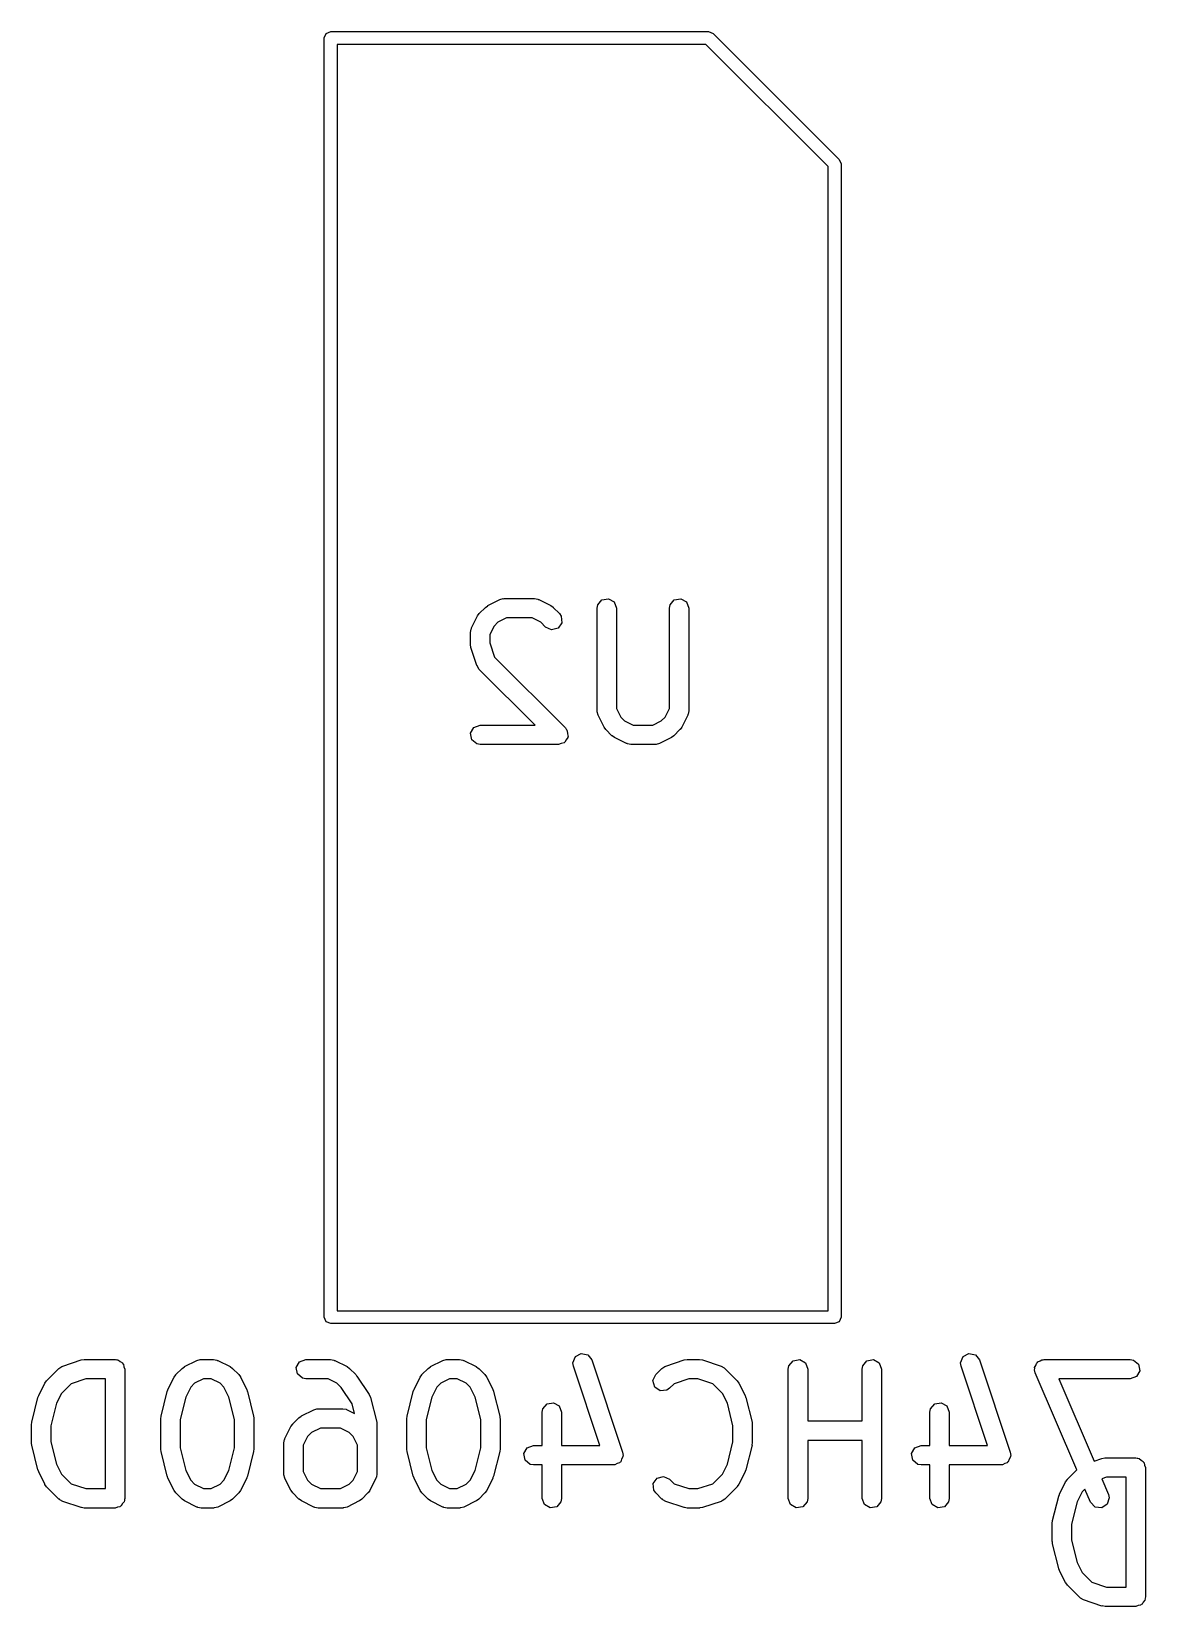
# Model space of a CAD drawing. Extents: x 0.04 to 2.09, y 0.3 to 3.78.
# Drawn here: x 0.0801 to 0.4195, y 0.771 to 1.2509 of the extents above; entities that cross this region are included whole.
import ezdxf

# ---------------------------------------------------------------- set-up
doc = ezdxf.new("R2010")
doc.units = 0
doc.header["$MEASUREMENT"] = 0
doc.layers.add('BLACK', color=7, linetype='CONTINUOUS')

msp = doc.modelspace()

# ---------------------------------------------------------------- linework, layer by layer
at = {"layer": 'BLACK', "linetype": 'CONTINUOUS'}
for p, q in [((0.169291, 1.24894), (0.169868, 1.25033)), ((0.169291, 0.859173), (0.169291, 1.24894)), ((0.169868, 1.25033), (0.17126, 1.25091)), ((0.17126, 1.25091), (0.286417, 1.25091)), ((0.286417, 1.25091), (0.287809, 1.25033)), ((0.287809, 1.25033), (0.326195, 1.21194)), ((0.173228, 1.24697), (0.173228, 0.861142)), ((0.285602, 1.24697), (0.173228, 1.24697)), ((0.322835, 1.20974), (0.285602, 1.24697)), ((0.322835, 0.861142), (0.322835, 1.20974)), ((0.326195, 1.21194), (0.326772, 1.21055)), ((0.326772, 1.21055), (0.326772, 0.859173)), ((0.216547, 1.0736), (0.218385, 1.07543)), ((0.218385, 1.07543), (0.219108, 1.07594)), ((0.219108, 1.07594), (0.219152, 1.07599)), ((0.219152, 1.07599), (0.222826, 1.07782)), ((0.222826, 1.07782), (0.223809, 1.07812)), ((0.223809, 1.07812), (0.223981, 1.07808)), ((0.223981, 1.07808), (0.224147, 1.07814)), ((0.224147, 1.07814), (0.233333, 1.07814)), ((0.233333, 1.07814), (0.234343, 1.07796)), ((0.234343, 1.07796), (0.234478, 1.07784)), ((0.234478, 1.07784), (0.234654, 1.07782)), ((0.234654, 1.07782), (0.238328, 1.07599)), ((0.238328, 1.07599), (0.239037, 1.07546)), ((0.239037, 1.07546), (0.239096, 1.07543)), ((0.239096, 1.07543), (0.240933, 1.0736)), ((0.252428, 1.07518), (0.252606, 1.07619)), ((0.252428, 1.04395), (0.252428, 1.07518)), ((0.252606, 1.07619), (0.253904, 1.07774)), ((0.253904, 1.07774), (0.255893, 1.07809)), ((0.255893, 1.07809), (0.257642, 1.07708)), ((0.257642, 1.07708), (0.258333, 1.07518)), ((0.258333, 1.07518), (0.258333, 1.04465)), ((0.274475, 1.07518), (0.274653, 1.07619)), ((0.274475, 1.04465), (0.274475, 1.07518)), ((0.274653, 1.07619), (0.275951, 1.07774)), ((0.275951, 1.07774), (0.277941, 1.07809)), ((0.277941, 1.07809), (0.27969, 1.07708)), ((0.27969, 1.07708), (0.280381, 1.07518)), ((0.280381, 1.07518), (0.280381, 1.04395)), ((0.214157, 1.06916), (0.215994, 1.07283)), ((0.215994, 1.07283), (0.21652, 1.07354)), ((0.21652, 1.07354), (0.216547, 1.0736)), ((0.222222, 1.07092), (0.221062, 1.06976)), ((0.224844, 1.07223), (0.222222, 1.07092)), ((0.232636, 1.07223), (0.224844, 1.07223)), ((0.235259, 1.07092), (0.232636, 1.07223)), ((0.236757, 1.06942), (0.235259, 1.07092)), ((0.241697, 1.07074), (0.240539, 1.06909)), ((0.240933, 1.0736), (0.241521, 1.07276)), ((0.241521, 1.07276), (0.241697, 1.07074)), ((0.213845, 1.06783), (0.214023, 1.06884)), ((0.213845, 1.06416), (0.213845, 1.06783)), ((0.214023, 1.06884), (0.214137, 1.06898)), ((0.214137, 1.06898), (0.214157, 1.06916)), ((0.221062, 1.06976), (0.219751, 1.06714)), ((0.219751, 1.06714), (0.219751, 1.06464)), ((0.238588, 1.06857), (0.236757, 1.06942)), ((0.240539, 1.06909), (0.238588, 1.06857)), ((0.213867, 1.0641), (0.213845, 1.06416)), ((0.213997, 1.06323), (0.213867, 1.0641)), ((0.215834, 1.05771), (0.213997, 1.06323)), ((0.219751, 1.06464), (0.221216, 1.06024)), ((0.215944, 1.05758), (0.215834, 1.05771)), ((0.215959, 1.0574), (0.215944, 1.05758)), ((0.216547, 1.05656), (0.215959, 1.0574)), ((0.233554, 1.03955), (0.216547, 1.05656)), ((0.221216, 1.06024), (0.24277, 1.03869)), ((0.252488, 1.04378), (0.252428, 1.04395)), ((0.252447, 1.04361), (0.252488, 1.04378)), ((0.25274, 1.04263), (0.252447, 1.04361)), ((0.254577, 1.03896), (0.25274, 1.04263)), ((0.258333, 1.04465), (0.259645, 1.04202)), ((0.259645, 1.04202), (0.260804, 1.04087)), ((0.272004, 1.04087), (0.273164, 1.04202)), ((0.273164, 1.04202), (0.274475, 1.04465)), ((0.280069, 1.04263), (0.278232, 1.03896)), ((0.280089, 1.0428), (0.280069, 1.04263)), ((0.280202, 1.04294), (0.280089, 1.0428)), ((0.280381, 1.04395), (0.280202, 1.04294)), ((0.21389, 1.03711), (0.2149, 1.03886)), ((0.214241, 1.03512), (0.21389, 1.03711)), ((0.2149, 1.03886), (0.216798, 1.03955)), ((0.216798, 1.03955), (0.233554, 1.03955)), ((0.24277, 1.03869), (0.24314, 1.03816)), ((0.24314, 1.03816), (0.24324, 1.03808)), ((0.24324, 1.03808), (0.243253, 1.038)), ((0.243253, 1.038), (0.243359, 1.03785)), ((0.243359, 1.03785), (0.243436, 1.03696)), ((0.243436, 1.03696), (0.24359, 1.03609)), ((0.254624, 1.03891), (0.254577, 1.03896)), ((0.25513, 1.03819), (0.254624, 1.03891)), ((0.256967, 1.03635), (0.25513, 1.03819)), ((0.260804, 1.04087), (0.263427, 1.03955)), ((0.263427, 1.03955), (0.269382, 1.03955)), ((0.269382, 1.03955), (0.272004, 1.04087)), ((0.277678, 1.03819), (0.275841, 1.03635)), ((0.277706, 1.03825), (0.277678, 1.03819)), ((0.278232, 1.03896), (0.277706, 1.03825)), ((0.215788, 1.03383), (0.214241, 1.03512)), ((0.216798, 1.03365), (0.215788, 1.03383)), ((0.240682, 1.03365), (0.216798, 1.03365)), ((0.241517, 1.03395), (0.240682, 1.03365)), ((0.242376, 1.03418), (0.241517, 1.03395)), ((0.242454, 1.03429), (0.242376, 1.03418)), ((0.24258, 1.03434), (0.242454, 1.03429)), ((0.243025, 1.03511), (0.24258, 1.03434)), ((0.243535, 1.03584), (0.243025, 1.03511)), ((0.24359, 1.03609), (0.243523, 1.03597)), ((0.243523, 1.03597), (0.243535, 1.03584)), ((0.257026, 1.03632), (0.256967, 1.03635)), ((0.257735, 1.0358), (0.257026, 1.03632)), ((0.261409, 1.03396), (0.257735, 1.0358)), ((0.261584, 1.03394), (0.261409, 1.03396)), ((0.26172, 1.03383), (0.261584, 1.03394)), ((0.26273, 1.03365), (0.26172, 1.03383)), ((0.270079, 1.03365), (0.26273, 1.03365)), ((0.270245, 1.03371), (0.270079, 1.03365)), ((0.270416, 1.03367), (0.270245, 1.03371)), ((0.271399, 1.03396), (0.270416, 1.03367)), ((0.275074, 1.0358), (0.271399, 1.03396)), ((0.275118, 1.03584), (0.275074, 1.0358)), ((0.275841, 1.03635), (0.275118, 1.03584)), ((0.169868, 0.857781), (0.169291, 0.859173)), ((0.173228, 0.861142), (0.322835, 0.861142)), ((0.326772, 0.859173), (0.326195, 0.857781)), ((0.17126, 0.857205), (0.169868, 0.857781)), ((0.324803, 0.857205), (0.17126, 0.857205)), ((0.326195, 0.857781), (0.324803, 0.857205)), ((0.089617, 0.844258), (0.095242, 0.846133)), ((0.095242, 0.846133), (0.096115, 0.846262)), ((0.096115, 0.846262), (0.096175, 0.846284)), ((0.096175, 0.846284), (0.105549, 0.846284)), ((0.105549, 0.846284), (0.105933, 0.846217)), ((0.105933, 0.846217), (0.106062, 0.846239)), ((0.106062, 0.846239), (0.106176, 0.846174)), ((0.106176, 0.846174), (0.106559, 0.846106)), ((0.106559, 0.846106), (0.107147, 0.845613)), ((0.107147, 0.845613), (0.107811, 0.845229)), ((0.107811, 0.845229), (0.107902, 0.844979)), ((0.107902, 0.844979), (0.108106, 0.844808)), ((0.108106, 0.844808), (0.10824, 0.844052)), ((0.126726, 0.844098), (0.130476, 0.845973)), ((0.130476, 0.845973), (0.131458, 0.846265)), ((0.131458, 0.846265), (0.13163, 0.846224)), ((0.13163, 0.846224), (0.131796, 0.846284)), ((0.131796, 0.846284), (0.135546, 0.846284)), ((0.135546, 0.846284), (0.136555, 0.846106)), ((0.136555, 0.846106), (0.136691, 0.845993)), ((0.136691, 0.845993), (0.136866, 0.845973)), ((0.136866, 0.845973), (0.140616, 0.844098)), ((0.160759, 0.843844), (0.161769, 0.845593)), ((0.161769, 0.845593), (0.163667, 0.846284)), ((0.163667, 0.846284), (0.171166, 0.846284)), ((0.171166, 0.846284), (0.172176, 0.846106)), ((0.172176, 0.846106), (0.172311, 0.845993)), ((0.172311, 0.845993), (0.172487, 0.845973)), ((0.172487, 0.845973), (0.176236, 0.844098)), ((0.201717, 0.844098), (0.205466, 0.845973)), ((0.205466, 0.845973), (0.206449, 0.846265)), ((0.206449, 0.846265), (0.206621, 0.846224)), ((0.206621, 0.846224), (0.206787, 0.846284)), ((0.206787, 0.846284), (0.210536, 0.846284)), ((0.210536, 0.846284), (0.211546, 0.846106)), ((0.211546, 0.846106), (0.211681, 0.845993)), ((0.211681, 0.845993), (0.211857, 0.845973)), ((0.211857, 0.845973), (0.215606, 0.844098)), ((0.24508, 0.845287), (0.245822, 0.847165)), ((0.24523, 0.844273), (0.24508, 0.845287)), ((0.245822, 0.847165), (0.247598, 0.848127)), ((0.247598, 0.848127), (0.249577, 0.847722)), ((0.249577, 0.847722), (0.250833, 0.84614)), ((0.250833, 0.84614), (0.260207, 0.818019)), ((0.273344, 0.844258), (0.278969, 0.846133)), ((0.278969, 0.846133), (0.279842, 0.846262)), ((0.279842, 0.846262), (0.279902, 0.846284)), ((0.279902, 0.846284), (0.283652, 0.846284)), ((0.283652, 0.846284), (0.284521, 0.846131)), ((0.284521, 0.846131), (0.284586, 0.846133)), ((0.284586, 0.846133), (0.29021, 0.844258)), ((0.310874, 0.844341), (0.312172, 0.845889)), ((0.312172, 0.845889), (0.314161, 0.846239)), ((0.314161, 0.846239), (0.31591, 0.845229)), ((0.31591, 0.845229), (0.316601, 0.843331)), ((0.333371, 0.844341), (0.334669, 0.845889)), ((0.334669, 0.845889), (0.336658, 0.846239)), ((0.336658, 0.846239), (0.338407, 0.845229)), ((0.338407, 0.845229), (0.339098, 0.843331)), ((0.36319, 0.845287), (0.363932, 0.847165)), ((0.363341, 0.844273), (0.36319, 0.845287)), ((0.363932, 0.847165), (0.365709, 0.848127)), ((0.365709, 0.848127), (0.367687, 0.847722)), ((0.367687, 0.847722), (0.368943, 0.84614)), ((0.368943, 0.84614), (0.378317, 0.818019)), ((0.386075, 0.844441), (0.386275, 0.8451)), ((0.386275, 0.8451), (0.386566, 0.845291)), ((0.386566, 0.845291), (0.386741, 0.845593)), ((0.386741, 0.845593), (0.387388, 0.845829)), ((0.387388, 0.845829), (0.387965, 0.846206)), ((0.387965, 0.846206), (0.388311, 0.846165)), ((0.388311, 0.846165), (0.388639, 0.846284)), ((0.388639, 0.846284), (0.414886, 0.846284)), ((0.414886, 0.846284), (0.415896, 0.846106)), ((0.415896, 0.846106), (0.417443, 0.844808)), ((0.417443, 0.844808), (0.417794, 0.842819)), ((0.084714, 0.839795), (0.088463, 0.843545)), ((0.088463, 0.843545), (0.089303, 0.844133)), ((0.089303, 0.844133), (0.089479, 0.844148)), ((0.089479, 0.844148), (0.089617, 0.844258)), ((0.096655, 0.840379), (0.092146, 0.838876)), ((0.102597, 0.840379), (0.096655, 0.840379)), ((0.102597, 0.806914), (0.102597, 0.840379)), ((0.10824, 0.844052), (0.108502, 0.843331)), ((0.108502, 0.843331), (0.108502, 0.803961)), ((0.121656, 0.837153), (0.123531, 0.840902)), ((0.123531, 0.840902), (0.124057, 0.841611)), ((0.124057, 0.841611), (0.124084, 0.84167)), ((0.124084, 0.84167), (0.125959, 0.843545)), ((0.125959, 0.843545), (0.126682, 0.844051)), ((0.126682, 0.844051), (0.126726, 0.844098)), ((0.132493, 0.840379), (0.129796, 0.83903)), ((0.134848, 0.840379), (0.132493, 0.840379)), ((0.137546, 0.83903), (0.134848, 0.840379)), ((0.140616, 0.844098), (0.141325, 0.843572)), ((0.141325, 0.843572), (0.141383, 0.843545)), ((0.141383, 0.843545), (0.143258, 0.84167)), ((0.143258, 0.84167), (0.143764, 0.840947)), ((0.143764, 0.840947), (0.143811, 0.840902)), ((0.143811, 0.840902), (0.145686, 0.837153)), ((0.16111, 0.841855), (0.160759, 0.843844)), ((0.162657, 0.840557), (0.16111, 0.841855)), ((0.163667, 0.840379), (0.162657, 0.840557)), ((0.170469, 0.840379), (0.163667, 0.840379)), ((0.173167, 0.83903), (0.170469, 0.840379)), ((0.176236, 0.844098), (0.176945, 0.843572)), ((0.176945, 0.843572), (0.177004, 0.843545)), ((0.177004, 0.843545), (0.178878, 0.84167)), ((0.178878, 0.84167), (0.179136, 0.841301)), ((0.179136, 0.841301), (0.179247, 0.84122)), ((0.179247, 0.84122), (0.182997, 0.835596)), ((0.196647, 0.837153), (0.198521, 0.840902)), ((0.198521, 0.840902), (0.199047, 0.841611)), ((0.199047, 0.841611), (0.199074, 0.84167)), ((0.199074, 0.84167), (0.200949, 0.843545)), ((0.200949, 0.843545), (0.201672, 0.844051)), ((0.201672, 0.844051), (0.201717, 0.844098)), ((0.207484, 0.840379), (0.204786, 0.83903)), ((0.209839, 0.840379), (0.207484, 0.840379)), ((0.212537, 0.83903), (0.209839, 0.840379)), ((0.215606, 0.844098), (0.216315, 0.843572)), ((0.216315, 0.843572), (0.216374, 0.843545)), ((0.216374, 0.843545), (0.218248, 0.84167)), ((0.218248, 0.84167), (0.218755, 0.840947)), ((0.218755, 0.840947), (0.218801, 0.840902)), ((0.218801, 0.840902), (0.220676, 0.837153)), ((0.253309, 0.820038), (0.24523, 0.844273)), ((0.269462, 0.839839), (0.270316, 0.84167)), ((0.269985, 0.837888), (0.269462, 0.839839)), ((0.270316, 0.84167), (0.27219, 0.843545)), ((0.27219, 0.843545), (0.27303, 0.844133)), ((0.27303, 0.844133), (0.273206, 0.844148)), ((0.273206, 0.844148), (0.273344, 0.844258)), ((0.280382, 0.840379), (0.275873, 0.838876)), ((0.283173, 0.840379), (0.280382, 0.840379)), ((0.287681, 0.838876), (0.283173, 0.840379)), ((0.29021, 0.844258), (0.291112, 0.84377)), ((0.291112, 0.84377), (0.291204, 0.843619)), ((0.291204, 0.843619), (0.291364, 0.843545)), ((0.291364, 0.843545), (0.295114, 0.839795)), ((0.310696, 0.843331), (0.310874, 0.844341)), ((0.310696, 0.803961), (0.310696, 0.843331)), ((0.316601, 0.843331), (0.316601, 0.827537)), ((0.333193, 0.843331), (0.333371, 0.844341)), ((0.333193, 0.827537), (0.333193, 0.843331)), ((0.339098, 0.843331), (0.339098, 0.803961)), ((0.371419, 0.820038), (0.363341, 0.844273)), ((0.385691, 0.843167), (0.385792, 0.843501)), ((0.385925, 0.842168), (0.385691, 0.843167)), ((0.385731, 0.843844), (0.386075, 0.844441)), ((0.385792, 0.843501), (0.385731, 0.843844)), ((0.398581, 0.812638), (0.385925, 0.842168)), ((0.414886, 0.840379), (0.393117, 0.840379)), ((0.393117, 0.840379), (0.403853, 0.815329)), ((0.416784, 0.84107), (0.414886, 0.840379)), ((0.417794, 0.842819), (0.416784, 0.84107)), ((0.082062, 0.834674), (0.08227, 0.835139)), ((0.08227, 0.835139), (0.082286, 0.835278)), ((0.082286, 0.835278), (0.084161, 0.839028)), ((0.084161, 0.839028), (0.084686, 0.839737)), ((0.084686, 0.839737), (0.084714, 0.839795)), ((0.089228, 0.835958), (0.087713, 0.832927)), ((0.092146, 0.838876), (0.089228, 0.835958)), ((0.119558, 0.829049), (0.121432, 0.836549)), ((0.121432, 0.836549), (0.12164, 0.837014)), ((0.12164, 0.837014), (0.121656, 0.837153)), ((0.128598, 0.837833), (0.127083, 0.834802)), ((0.129796, 0.83903), (0.128598, 0.837833)), ((0.138743, 0.837833), (0.137546, 0.83903)), ((0.140259, 0.834802), (0.138743, 0.837833)), ((0.145686, 0.837153), (0.145831, 0.836664)), ((0.145831, 0.836664), (0.145909, 0.836549)), ((0.145909, 0.836549), (0.147784, 0.829049)), ((0.174496, 0.837701), (0.173167, 0.83903)), ((0.177799, 0.832745), (0.174496, 0.837701)), ((0.182997, 0.835596), (0.183395, 0.834688)), ((0.194548, 0.829049), (0.196423, 0.836549)), ((0.196423, 0.836549), (0.196631, 0.837014)), ((0.196631, 0.837014), (0.196647, 0.837153)), ((0.203589, 0.837833), (0.202074, 0.834802)), ((0.204786, 0.83903), (0.203589, 0.837833)), ((0.213734, 0.837833), (0.212537, 0.83903)), ((0.215249, 0.834802), (0.213734, 0.837833)), ((0.220676, 0.837153), (0.220822, 0.836664)), ((0.220822, 0.836664), (0.2209, 0.836549)), ((0.2209, 0.836549), (0.222775, 0.829049)), ((0.271639, 0.83673), (0.269985, 0.837888)), ((0.273651, 0.836906), (0.271639, 0.83673)), ((0.274491, 0.837494), (0.273651, 0.836906)), ((0.275873, 0.838876), (0.274491, 0.837494)), ((0.290599, 0.835958), (0.287681, 0.838876)), ((0.292115, 0.832927), (0.290599, 0.835958)), ((0.295114, 0.839795), (0.29562, 0.839072)), ((0.29562, 0.839072), (0.295667, 0.839028)), ((0.295667, 0.839028), (0.297542, 0.835278)), ((0.297542, 0.835278), (0.297687, 0.83479)), ((0.080187, 0.827175), (0.082062, 0.834674)), ((0.087713, 0.832927), (0.086005, 0.826095)), ((0.127083, 0.834802), (0.125375, 0.82797)), ((0.141967, 0.82797), (0.140259, 0.834802)), ((0.162346, 0.8291), (0.166096, 0.830974)), ((0.166096, 0.830974), (0.167079, 0.831267)), ((0.167079, 0.831267), (0.167251, 0.831226)), ((0.167251, 0.831226), (0.167417, 0.831286)), ((0.167417, 0.831286), (0.174916, 0.831286)), ((0.174916, 0.831286), (0.175926, 0.831108)), ((0.175926, 0.831108), (0.176061, 0.830995)), ((0.176061, 0.830995), (0.176236, 0.830974)), ((0.176236, 0.830974), (0.178529, 0.829828)), ((0.178529, 0.829828), (0.177799, 0.832745)), ((0.183395, 0.834688), (0.183405, 0.834674)), ((0.183405, 0.834674), (0.185279, 0.827175)), ((0.202074, 0.834802), (0.200366, 0.82797)), ((0.216957, 0.82797), (0.215249, 0.834802)), ((0.235705, 0.830208), (0.235883, 0.831218)), ((0.235883, 0.831218), (0.237181, 0.832765)), ((0.237181, 0.832765), (0.23917, 0.833116)), ((0.23917, 0.833116), (0.24092, 0.832106)), ((0.24092, 0.832106), (0.24161, 0.830208)), ((0.293823, 0.826095), (0.292115, 0.832927)), ((0.297687, 0.83479), (0.297765, 0.834674)), ((0.297765, 0.834674), (0.29964, 0.827175)), ((0.353815, 0.830208), (0.353993, 0.831218)), ((0.353993, 0.831218), (0.355291, 0.832765)), ((0.355291, 0.832765), (0.357281, 0.833116)), ((0.357281, 0.833116), (0.35903, 0.832106)), ((0.35903, 0.832106), (0.359721, 0.830208)), ((0.080099, 0.826459), (0.080202, 0.827039)), ((0.080099, 0.820834), (0.080099, 0.826459)), ((0.080202, 0.827039), (0.080187, 0.827175)), ((0.086005, 0.826095), (0.086005, 0.821198)), ((0.119469, 0.828333), (0.119572, 0.828914)), ((0.119469, 0.81896), (0.119469, 0.828333)), ((0.119572, 0.828914), (0.119558, 0.829049)), ((0.125375, 0.82797), (0.125375, 0.819323)), ((0.141967, 0.819323), (0.141967, 0.82797)), ((0.147784, 0.829049), (0.147825, 0.828462)), ((0.147825, 0.828462), (0.147872, 0.828333)), ((0.147872, 0.828333), (0.147872, 0.81896)), ((0.157276, 0.822155), (0.159151, 0.825904)), ((0.159151, 0.825904), (0.159677, 0.826613)), ((0.159677, 0.826613), (0.159704, 0.826672)), ((0.159704, 0.826672), (0.161579, 0.828546)), ((0.161579, 0.828546), (0.162302, 0.829053)), ((0.162302, 0.829053), (0.162346, 0.8291)), ((0.185279, 0.827175), (0.185321, 0.826587)), ((0.185321, 0.826587), (0.185367, 0.826459)), ((0.185367, 0.826459), (0.185367, 0.81146)), ((0.19446, 0.828333), (0.194562, 0.828914)), ((0.19446, 0.81896), (0.19446, 0.828333)), ((0.194562, 0.828914), (0.194548, 0.829049)), ((0.200366, 0.82797), (0.200366, 0.819323)), ((0.216957, 0.819323), (0.216957, 0.82797)), ((0.222775, 0.829049), (0.222816, 0.828462)), ((0.222816, 0.828462), (0.222863, 0.828333)), ((0.222863, 0.828333), (0.222863, 0.81896)), ((0.235705, 0.820038), (0.235705, 0.830208)), ((0.24161, 0.830208), (0.24161, 0.820038)), ((0.293823, 0.821198), (0.293823, 0.826095)), ((0.29964, 0.827175), (0.299681, 0.826587)), ((0.299681, 0.826587), (0.299728, 0.826459)), ((0.299728, 0.826459), (0.299728, 0.820834)), ((0.316601, 0.827537), (0.333193, 0.827537)), ((0.353815, 0.820038), (0.353815, 0.830208)), ((0.359721, 0.830208), (0.359721, 0.820038)), ((0.080146, 0.820706), (0.080099, 0.820834)), ((0.080187, 0.820118), (0.080146, 0.820706)), ((0.086005, 0.821198), (0.087713, 0.814366)), ((0.156965, 0.820834), (0.157143, 0.821844)), ((0.156965, 0.81146), (0.156965, 0.820834)), ((0.157143, 0.821844), (0.157256, 0.821979)), ((0.157256, 0.821979), (0.157276, 0.822155)), ((0.164219, 0.822835), (0.16287, 0.820137)), ((0.165416, 0.824032), (0.164219, 0.822835)), ((0.168114, 0.825381), (0.165416, 0.824032)), ((0.174219, 0.825381), (0.168114, 0.825381)), ((0.176916, 0.824032), (0.174219, 0.825381)), ((0.178113, 0.822835), (0.176916, 0.824032)), ((0.179462, 0.820137), (0.178113, 0.822835)), ((0.292115, 0.814366), (0.293823, 0.821198)), ((0.299728, 0.820834), (0.299626, 0.820254)), ((0.333193, 0.821631), (0.316601, 0.821631)), ((0.316601, 0.821631), (0.316601, 0.803961)), ((0.333193, 0.803961), (0.333193, 0.821631)), ((0.082062, 0.812619), (0.080187, 0.820118)), ((0.119516, 0.818831), (0.119469, 0.81896)), ((0.119558, 0.818243), (0.119516, 0.818831)), ((0.121432, 0.810744), (0.119558, 0.818243)), ((0.125375, 0.819323), (0.127083, 0.812491)), ((0.140259, 0.812491), (0.141967, 0.819323)), ((0.147784, 0.818243), (0.145909, 0.810744)), ((0.147872, 0.81896), (0.14777, 0.818379)), ((0.14777, 0.818379), (0.147784, 0.818243)), ((0.16287, 0.820137), (0.16287, 0.812158)), ((0.179462, 0.812158), (0.179462, 0.820137)), ((0.194507, 0.818831), (0.19446, 0.81896)), ((0.194548, 0.818243), (0.194507, 0.818831)), ((0.196423, 0.810744), (0.194548, 0.818243)), ((0.200366, 0.819323), (0.202074, 0.812491)), ((0.215249, 0.812491), (0.216957, 0.819323)), ((0.222775, 0.818243), (0.2209, 0.810744)), ((0.222863, 0.81896), (0.22276, 0.818379)), ((0.22276, 0.818379), (0.222775, 0.818243)), ((0.230125, 0.817598), (0.231135, 0.819347)), ((0.230476, 0.815608), (0.230125, 0.817598)), ((0.231135, 0.819347), (0.233033, 0.820038)), ((0.233033, 0.820038), (0.235705, 0.820038)), ((0.24161, 0.820038), (0.253309, 0.820038)), ((0.259911, 0.815874), (0.259615, 0.815126)), ((0.260313, 0.816572), (0.259911, 0.815874)), ((0.260207, 0.818019), (0.260357, 0.817004)), ((0.260357, 0.817004), (0.260274, 0.816794)), ((0.260274, 0.816794), (0.260313, 0.816572)), ((0.29964, 0.820118), (0.297765, 0.812619)), ((0.299626, 0.820254), (0.29964, 0.820118)), ((0.348236, 0.817598), (0.349246, 0.819347)), ((0.348586, 0.815608), (0.348236, 0.817598)), ((0.349246, 0.819347), (0.351144, 0.820038)), ((0.351144, 0.820038), (0.353815, 0.820038)), ((0.359721, 0.820038), (0.371419, 0.820038)), ((0.378021, 0.815874), (0.377725, 0.815126)), ((0.378423, 0.816572), (0.378021, 0.815874)), ((0.378317, 0.818019), (0.378467, 0.817004)), ((0.378467, 0.817004), (0.378384, 0.816794)), ((0.378384, 0.816794), (0.378423, 0.816572)), ((0.403853, 0.815329), (0.406265, 0.816133)), ((0.406265, 0.816133), (0.407139, 0.816262)), ((0.407139, 0.816262), (0.407199, 0.816284)), ((0.407199, 0.816284), (0.416573, 0.816284)), ((0.416573, 0.816284), (0.416956, 0.816217)), ((0.416956, 0.816217), (0.417086, 0.816239)), ((0.417086, 0.816239), (0.417199, 0.816174)), ((0.417199, 0.816174), (0.417583, 0.816106)), ((0.417583, 0.816106), (0.418171, 0.815613)), ((0.082141, 0.812503), (0.082062, 0.812619)), ((0.082286, 0.812015), (0.082141, 0.812503)), ((0.084161, 0.808265), (0.082286, 0.812015)), ((0.087713, 0.814366), (0.089228, 0.811335)), ((0.089228, 0.811335), (0.092146, 0.808417)), ((0.127083, 0.812491), (0.128598, 0.80946)), ((0.138743, 0.80946), (0.140259, 0.812491)), ((0.157025, 0.811295), (0.156965, 0.81146)), ((0.156984, 0.811123), (0.157025, 0.811295)), ((0.157276, 0.81014), (0.156984, 0.811123)), ((0.16287, 0.812158), (0.164219, 0.80946)), ((0.178113, 0.80946), (0.179462, 0.812158)), ((0.185367, 0.81146), (0.185189, 0.810451)), ((0.202074, 0.812491), (0.203589, 0.80946)), ((0.213734, 0.80946), (0.215249, 0.812491)), ((0.232023, 0.81431), (0.230476, 0.815608)), ((0.233033, 0.814132), (0.232023, 0.81431)), ((0.235705, 0.814132), (0.233033, 0.814132)), ((0.235705, 0.803961), (0.235705, 0.814132)), ((0.257405, 0.814132), (0.24161, 0.814132)), ((0.24161, 0.814132), (0.24161, 0.803961)), ((0.257617, 0.814209), (0.257405, 0.814132)), ((0.257838, 0.814164), (0.257617, 0.814209)), ((0.258547, 0.814547), (0.257838, 0.814164)), ((0.259303, 0.814823), (0.258547, 0.814547)), ((0.259416, 0.815018), (0.259303, 0.814823)), ((0.259615, 0.815126), (0.259416, 0.815018)), ((0.287681, 0.808417), (0.290599, 0.811335)), ((0.290599, 0.811335), (0.292115, 0.814366)), ((0.297542, 0.812015), (0.295667, 0.808265)), ((0.297558, 0.812154), (0.297542, 0.812015)), ((0.297765, 0.812619), (0.297558, 0.812154)), ((0.350134, 0.81431), (0.348586, 0.815608)), ((0.351144, 0.814132), (0.350134, 0.81431)), ((0.353815, 0.814132), (0.351144, 0.814132)), ((0.353815, 0.803961), (0.353815, 0.814132)), ((0.375516, 0.814132), (0.359721, 0.814132)), ((0.359721, 0.814132), (0.359721, 0.803961)), ((0.375728, 0.814209), (0.375516, 0.814132)), ((0.375949, 0.814164), (0.375728, 0.814209)), ((0.376657, 0.814547), (0.375949, 0.814164)), ((0.377414, 0.814823), (0.376657, 0.814547)), ((0.377526, 0.815018), (0.377414, 0.814823)), ((0.377725, 0.815126), (0.377526, 0.815018)), ((0.395737, 0.809795), (0.398581, 0.812638)), ((0.418171, 0.815613), (0.418835, 0.815229)), ((0.418835, 0.815229), (0.418926, 0.814979)), ((0.418926, 0.814979), (0.41913, 0.814808)), ((0.41913, 0.814808), (0.419263, 0.814052)), ((0.419263, 0.814052), (0.419526, 0.813331)), ((0.419526, 0.813331), (0.419526, 0.773961)), ((0.084207, 0.808221), (0.084161, 0.808265)), ((0.084714, 0.807498), (0.084207, 0.808221)), ((0.088463, 0.803748), (0.084714, 0.807498)), ((0.092146, 0.808417), (0.096655, 0.806914)), ((0.096655, 0.806914), (0.102597, 0.806914)), ((0.121511, 0.810628), (0.121432, 0.810744)), ((0.121656, 0.81014), (0.121511, 0.810628)), ((0.123531, 0.80639), (0.121656, 0.81014)), ((0.123577, 0.806346), (0.123531, 0.80639)), ((0.124084, 0.805623), (0.123577, 0.806346)), ((0.128598, 0.80946), (0.129796, 0.808263)), ((0.129796, 0.808263), (0.132493, 0.806914)), ((0.132493, 0.806914), (0.134849, 0.806914)), ((0.134849, 0.806914), (0.137546, 0.808263)), ((0.137546, 0.808263), (0.138743, 0.80946)), ((0.143811, 0.80639), (0.143285, 0.805681)), ((0.145686, 0.81014), (0.143811, 0.80639)), ((0.145702, 0.810279), (0.145686, 0.81014)), ((0.145909, 0.810744), (0.145702, 0.810279)), ((0.159151, 0.80639), (0.157276, 0.81014)), ((0.159198, 0.806346), (0.159151, 0.80639)), ((0.159704, 0.805623), (0.159198, 0.806346)), ((0.164219, 0.80946), (0.165416, 0.808263)), ((0.165416, 0.808263), (0.168114, 0.806914)), ((0.168114, 0.806914), (0.174219, 0.806914)), ((0.174219, 0.806914), (0.176916, 0.808263)), ((0.176916, 0.808263), (0.178113, 0.80946)), ((0.183181, 0.80639), (0.182655, 0.805681)), ((0.185056, 0.81014), (0.183181, 0.80639)), ((0.185076, 0.810315), (0.185056, 0.81014)), ((0.185189, 0.810451), (0.185076, 0.810315)), ((0.196501, 0.810628), (0.196423, 0.810744)), ((0.196647, 0.81014), (0.196501, 0.810628)), ((0.198521, 0.80639), (0.196647, 0.81014)), ((0.198568, 0.806346), (0.198521, 0.80639)), ((0.199074, 0.805623), (0.198568, 0.806346)), ((0.203589, 0.80946), (0.204786, 0.808263)), ((0.204786, 0.808263), (0.207484, 0.806914)), ((0.207484, 0.806914), (0.209839, 0.806914)), ((0.209839, 0.806914), (0.212537, 0.808263)), ((0.212537, 0.808263), (0.213734, 0.80946)), ((0.218801, 0.80639), (0.218276, 0.805681)), ((0.220676, 0.81014), (0.218801, 0.80639)), ((0.220692, 0.810279), (0.220676, 0.81014)), ((0.2209, 0.810744), (0.220692, 0.810279)), ((0.269551, 0.808475), (0.27071, 0.81013)), ((0.269727, 0.806463), (0.269551, 0.808475)), ((0.270316, 0.805623), (0.269727, 0.806463)), ((0.27071, 0.81013), (0.272661, 0.810652)), ((0.272661, 0.810652), (0.274491, 0.809799)), ((0.274491, 0.809799), (0.275873, 0.808417)), ((0.275873, 0.808417), (0.280382, 0.806914)), ((0.280382, 0.806914), (0.283173, 0.806914)), ((0.283173, 0.806914), (0.287681, 0.808417)), ((0.295114, 0.807498), (0.291364, 0.803748)), ((0.295141, 0.807556), (0.295114, 0.807498)), ((0.295667, 0.808265), (0.295141, 0.807556)), ((0.393309, 0.805278), (0.395184, 0.809028)), ((0.395184, 0.809028), (0.39571, 0.809737)), ((0.39571, 0.809737), (0.395737, 0.809795)), ((0.401086, 0.806792), (0.400252, 0.805958)), ((0.402798, 0.802798), (0.401086, 0.806792)), ((0.407678, 0.810379), (0.406187, 0.809882)), ((0.406187, 0.809882), (0.408226, 0.805125)), ((0.41362, 0.810379), (0.407678, 0.810379)), ((0.41362, 0.776914), (0.41362, 0.810379)), ((0.088623, 0.803674), (0.088463, 0.803748)), ((0.088716, 0.803523), (0.088623, 0.803674)), ((0.089617, 0.803035), (0.088716, 0.803523)), ((0.095242, 0.80116), (0.089617, 0.803035)), ((0.107197, 0.801608), (0.107026, 0.801404)), ((0.107447, 0.801699), (0.107197, 0.801608)), ((0.107831, 0.802364), (0.107447, 0.801699)), ((0.108324, 0.802951), (0.107831, 0.802364)), ((0.108392, 0.803335), (0.108324, 0.802951)), ((0.108457, 0.803449), (0.108392, 0.803335)), ((0.108502, 0.803961), (0.108434, 0.803578)), ((0.108434, 0.803578), (0.108457, 0.803449)), ((0.125959, 0.803748), (0.124084, 0.805623)), ((0.126017, 0.803721), (0.125959, 0.803748)), ((0.126726, 0.803195), (0.126017, 0.803721)), ((0.130476, 0.80132), (0.126726, 0.803195)), ((0.140616, 0.803195), (0.136866, 0.80132)), ((0.14066, 0.803242), (0.140616, 0.803195)), ((0.141383, 0.803748), (0.14066, 0.803242)), ((0.143258, 0.805623), (0.141383, 0.803748)), ((0.143285, 0.805681), (0.143258, 0.805623)), ((0.161579, 0.803748), (0.159704, 0.805623)), ((0.161637, 0.803721), (0.161579, 0.803748)), ((0.162346, 0.803195), (0.161637, 0.803721)), ((0.166096, 0.80132), (0.162346, 0.803195)), ((0.179986, 0.803195), (0.176236, 0.80132)), ((0.18003, 0.803242), (0.179986, 0.803195)), ((0.180753, 0.803748), (0.18003, 0.803242)), ((0.182628, 0.805623), (0.180753, 0.803748)), ((0.182655, 0.805681), (0.182628, 0.805623)), ((0.200949, 0.803748), (0.199074, 0.805623)), ((0.201008, 0.803721), (0.200949, 0.803748)), ((0.201717, 0.803195), (0.201008, 0.803721)), ((0.205466, 0.80132), (0.201717, 0.803195)), ((0.215606, 0.803195), (0.211857, 0.80132)), ((0.215651, 0.803242), (0.215606, 0.803195)), ((0.216374, 0.803748), (0.215651, 0.803242)), ((0.218248, 0.805623), (0.216374, 0.803748)), ((0.218276, 0.805681), (0.218248, 0.805623)), ((0.236396, 0.802063), (0.235705, 0.803961)), ((0.238145, 0.801054), (0.236396, 0.802063)), ((0.241432, 0.802951), (0.240134, 0.801404)), ((0.24161, 0.803961), (0.241432, 0.802951)), ((0.27219, 0.803748), (0.270316, 0.805623)), ((0.27235, 0.803674), (0.27219, 0.803748)), ((0.272443, 0.803523), (0.27235, 0.803674)), ((0.273344, 0.803035), (0.272443, 0.803523)), ((0.278969, 0.80116), (0.273344, 0.803035)), ((0.29021, 0.803035), (0.284586, 0.80116)), ((0.290348, 0.803145), (0.29021, 0.803035)), ((0.290524, 0.80316), (0.290348, 0.803145)), ((0.291364, 0.803748), (0.290524, 0.80316)), ((0.311386, 0.802063), (0.310696, 0.803961)), ((0.313136, 0.801054), (0.311386, 0.802063)), ((0.316423, 0.802951), (0.315125, 0.801404)), ((0.316601, 0.803961), (0.316423, 0.802951)), ((0.333884, 0.802063), (0.333193, 0.803961)), ((0.335633, 0.801054), (0.333884, 0.802063)), ((0.33892, 0.802951), (0.337622, 0.801404)), ((0.339098, 0.803961), (0.33892, 0.802951)), ((0.354506, 0.802063), (0.353815, 0.803961)), ((0.356255, 0.801054), (0.354506, 0.802063)), ((0.359543, 0.802951), (0.358244, 0.801404)), ((0.359721, 0.803961), (0.359543, 0.802951)), ((0.391211, 0.797175), (0.393086, 0.804674)), ((0.393086, 0.804674), (0.393293, 0.805139)), ((0.393293, 0.805139), (0.393309, 0.805278)), ((0.398736, 0.802927), (0.397028, 0.796095)), ((0.400252, 0.805958), (0.398736, 0.802927)), ((0.40418, 0.801326), (0.402798, 0.802798)), ((0.407876, 0.802193), (0.406186, 0.801087)), ((0.40846, 0.804126), (0.407876, 0.802193)), ((0.408226, 0.805125), (0.40846, 0.804126)), ((0.095306, 0.801162), (0.095242, 0.80116)), ((0.096175, 0.801009), (0.095306, 0.801162)), ((0.105549, 0.801009), (0.096175, 0.801009)), ((0.10627, 0.801271), (0.105549, 0.801009)), ((0.107026, 0.801404), (0.10627, 0.801271)), ((0.130651, 0.8013), (0.130476, 0.80132)), ((0.130786, 0.801187), (0.130651, 0.8013)), ((0.131796, 0.801009), (0.130786, 0.801187)), ((0.135546, 0.801009), (0.131796, 0.801009)), ((0.135711, 0.801069), (0.135546, 0.801009)), ((0.135883, 0.801028), (0.135711, 0.801069)), ((0.136866, 0.80132), (0.135883, 0.801028)), ((0.166271, 0.8013), (0.166096, 0.80132)), ((0.166407, 0.801187), (0.166271, 0.8013)), ((0.167417, 0.801009), (0.166407, 0.801187)), ((0.174916, 0.801009), (0.167417, 0.801009)), ((0.175082, 0.801069), (0.174916, 0.801009)), ((0.175253, 0.801028), (0.175082, 0.801069)), ((0.176236, 0.80132), (0.175253, 0.801028)), ((0.205641, 0.8013), (0.205466, 0.80132)), ((0.205777, 0.801187), (0.205641, 0.8013)), ((0.206787, 0.801009), (0.205777, 0.801187)), ((0.210536, 0.801009), (0.206787, 0.801009)), ((0.210702, 0.801069), (0.210536, 0.801009)), ((0.210874, 0.801028), (0.210702, 0.801069)), ((0.211857, 0.80132), (0.210874, 0.801028)), ((0.240134, 0.801404), (0.238145, 0.801054)), ((0.279033, 0.801162), (0.278969, 0.80116)), ((0.279902, 0.801009), (0.279033, 0.801162)), ((0.283652, 0.801009), (0.279902, 0.801009)), ((0.283713, 0.801031), (0.283652, 0.801009)), ((0.284586, 0.80116), (0.283713, 0.801031)), ((0.315125, 0.801404), (0.313136, 0.801054)), ((0.337622, 0.801404), (0.335633, 0.801054)), ((0.358244, 0.801404), (0.356255, 0.801054)), ((0.391123, 0.796459), (0.391225, 0.797039)), ((0.391225, 0.797039), (0.391211, 0.797175)), ((0.406186, 0.801087), (0.40418, 0.801326)), ((0.391123, 0.790834), (0.391123, 0.796459)), ((0.397028, 0.796095), (0.397028, 0.791198)), ((0.39117, 0.790706), (0.391123, 0.790834)), ((0.391211, 0.790118), (0.39117, 0.790706)), ((0.393086, 0.782619), (0.391211, 0.790118)), ((0.397028, 0.791198), (0.398736, 0.784366)), ((0.393164, 0.782503), (0.393086, 0.782619)), ((0.393309, 0.782015), (0.393164, 0.782503)), ((0.398736, 0.784366), (0.400252, 0.781335)), ((0.395184, 0.778265), (0.393309, 0.782015)), ((0.395231, 0.778221), (0.395184, 0.778265)), ((0.395737, 0.777498), (0.395231, 0.778221)), ((0.399487, 0.773748), (0.395737, 0.777498)), ((0.400252, 0.781335), (0.40317, 0.778417)), ((0.40317, 0.778417), (0.407678, 0.776914)), ((0.399647, 0.773674), (0.399487, 0.773748)), ((0.399739, 0.773523), (0.399647, 0.773674)), ((0.400641, 0.773035), (0.399739, 0.773523)), ((0.406265, 0.77116), (0.400641, 0.773035)), ((0.407678, 0.776914), (0.41362, 0.776914)), ((0.419348, 0.772951), (0.418854, 0.772364)), ((0.419415, 0.773335), (0.419348, 0.772951)), ((0.419481, 0.773449), (0.419415, 0.773335)), ((0.419526, 0.773961), (0.419458, 0.773578)), ((0.419458, 0.773578), (0.419481, 0.773449)), ((0.40633, 0.771162), (0.406265, 0.77116)), ((0.407199, 0.771009), (0.40633, 0.771162)), ((0.416573, 0.771009), (0.407199, 0.771009)), ((0.417294, 0.771271), (0.416573, 0.771009)), ((0.418049, 0.771404), (0.417294, 0.771271)), ((0.418221, 0.771608), (0.418049, 0.771404)), ((0.418471, 0.771699), (0.418221, 0.771608)), ((0.418854, 0.772364), (0.418471, 0.771699))]:
    msp.add_line(p, q, dxfattribs=at)

doc.saveas('drawing.dxf')
